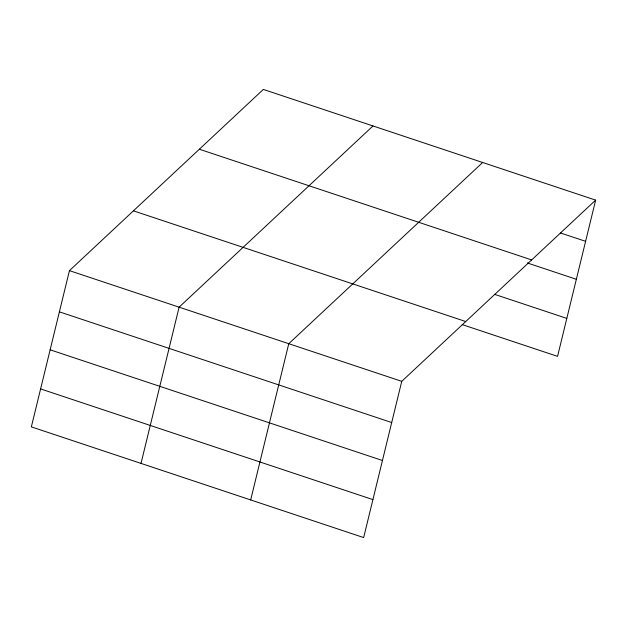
<?xml version="1.0" encoding="UTF-8"?>
<svg xmlns="http://www.w3.org/2000/svg" width="627" height="627" viewBox="0 0 627 627"><rect width="100%" height="100%" fill="white"/><g stroke="black" fill="none" stroke-linecap="round" stroke-linejoin="round"><path stroke-width="0.94" d="M69.44 270.637L31.35 426.877L363.66 537.574L401.75 381.334L595.65 200.123L263.34 89.426L69.44 270.637L401.75 381.334M141.012 463.408L179.103 307.167L373.002 125.956M250.675 499.938L288.765 343.698L482.665 162.487M595.65 200.123L557.56 356.363L462.177 324.59M560.601 233.001L585.602 241.324M199.347 149.226L531.665 259.923M527.268 262.94L576.354 279.289M494.578 294.337L566.816 318.398M133.426 210.837L465.736 321.533M59.393 311.838L391.703 422.535M50.136 349.803L382.454 460.5M40.606 388.912L372.916 499.609"/></g></svg>
